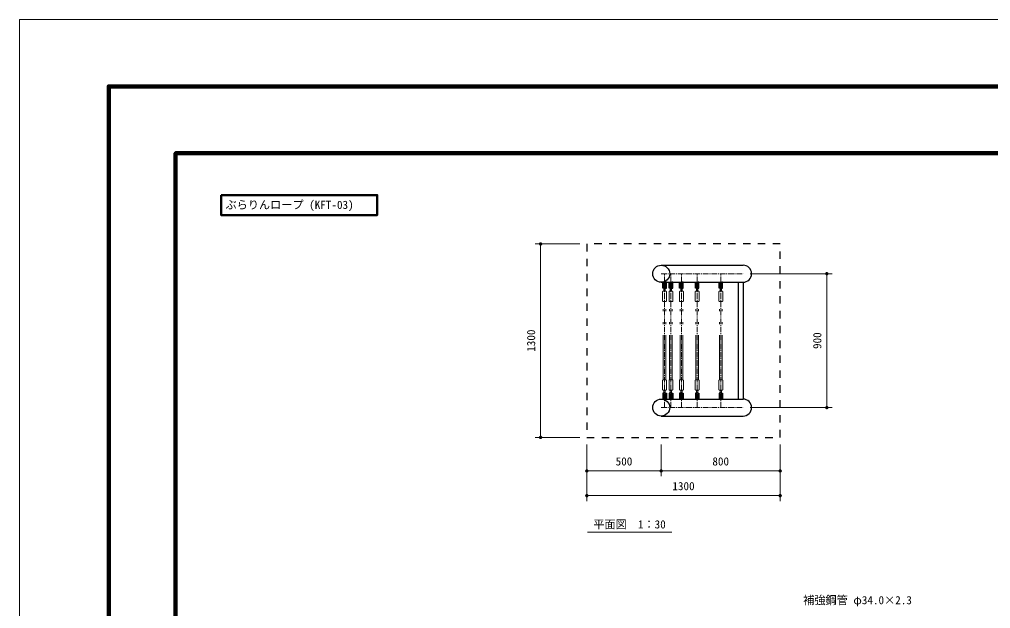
# Model space of a CAD drawing. Units: millimetres at full size, sheet at 1:30. Extents: x -600 to 13200, y -450 to 9360.
# Drawn here: x -600 to 5928, y 5400 to 9360 of the extents above; entities that cross this region are included whole.
import ezdxf
from ezdxf.enums import TextEntityAlignment as Align

# ---------------------------------------------------------------- set-up
doc = ezdxf.new("R2010")
doc.units = ezdxf.units.MM
doc.header["$LTSCALE"] = 30
for name, pattern in [('USER1', [1.874999, 1.25, -0.208333, 0.208333, -0.208333]), ('USER2', [3.333334, 1.666667, -1.666667]), ('USER3', [21.250001, 10, -2.5, 0.416667, -2.5, 0.416667, -2.5, 0.416667, -2.5]), ('USER4', [15.416667, 10, -2.5, 0.416667, -2.5])]:
    doc.linetypes.add(name, pattern=pattern)
for name, color, linetype, lineweight in [('0_3', 7, 'Continuous', 13), ('D-BMK', 2, 'USER4', 13), ('D-STR-1', 1, 'Continuous', 25), ('D-STR-2', 1, 'USER3', 13), ('D-STR-DIM', 7, 'Continuous', 18), ('D-STR-HTXT', 7, 'Continuous', 13), ('D-STR-TXT', 7, 'Continuous', 18), ('D-TTL', 2, 'Continuous', 140), ('D-TTL-FRAM', 7, 'Continuous', 50), ('V-nasSTD', 3, 'Continuous', 140)]:
    doc.layers.add(name, color=color, linetype=linetype, lineweight=lineweight)
doc.styles.add('ＭＳ ゴシック', font='')
doc.styles.get('ＭＳ ゴシック').set_extended_font_data('MS Gothic')

# ---------------------------------------------------------------- blocks, each defined once
blk = doc.blocks.new('filled_dot')
at = {"color": 0, "linetype": 'Continuous', "lineweight": -2, "const_width": 1.25}
blk.add_lwpolyline([(-0.625, 0, 1), (0.625, 0, 1)], format="xyb", close=True, dxfattribs=at)

msp = doc.modelspace()

# ---------------------------------------------------------------- linework, layer by layer
at = {"layer": '0_3'}
for p, q in [((3166.11, 7850.9), (2867.63, 7850.9)), ((2903.63, 6550.9), (2903.63, 7850.9)), ((3166.11, 6550.9), (2867.63, 6550.9)), ((3214.11, 6502.9), (3214.11, 6123.17)), ((3214.11, 6502.9), (3214.11, 6289.36)), ((3714.11, 6502.9), (3714.11, 6289.36)), ((3714.11, 6502.9), (3714.11, 6289.36)), ((4514.11, 6502.9), (4514.11, 6123.17)), ((4514.11, 6502.9), (4514.11, 6289.36)), ((3214.11, 6325.36), (3714.11, 6325.36)), ((4514.11, 6325.36), (3714.11, 6325.36)), ((4514.11, 6159.17), (3214.11, 6159.17))]:
    msp.add_line(p, q, dxfattribs=at)
at = {"layer": 'D-BMK', "linetype": 'USER1', "lineweight": 18}
for p, q in [((3714.11, 7650.9), (4264.11, 7650.9)), ((3736.77, 6750.9), (3736.77, 7650.9)), ((3779.66, 6750.9), (3779.66, 7650.9)), ((3850.09, 6750.9), (3850.09, 7650.9)), ((3955.66, 6750.9), (3955.66, 7650.9)), ((4114.99, 6750.9), (4114.99, 7650.9)), ((3714.11, 6750.9), (4264.11, 6750.9))]:
    msp.add_line(p, q, dxfattribs=at)
at = {"layer": 'D-STR-1'}
for p, q in [((3714.11, 7708.05), (4264.11, 7708.05)), ((3714.11, 7593.75), (4264.11, 7593.75)), ((4232.96, 6808.05), (4232.96, 7593.75)), ((4266.96, 6807.94), (4266.96, 7593.87)), ((3714.11, 6808.05), (4264.11, 6808.05)), ((3714.11, 6693.75), (4264.11, 6693.75))]:
    msp.add_line(p, q, dxfattribs=at)
at = {"layer": 'D-STR-1', "linetype": 'USER2'}
msp.add_lwpolyline([(3214.11, 6550.9), (4514.11, 6550.9), (4514.11, 7850.9), (3214.11, 7850.9)], close=True, dxfattribs=at)
at = {"layer": 'D-STR-1'}
for points in [[(3730.77, 7553.75), (3724.77, 7553.75), (3724.77, 7593.75), (3730.77, 7593.75)], [(3742.77, 7553.75), (3748.77, 7553.75), (3748.77, 7593.75), (3742.77, 7593.75)], [(3773.66, 7553.75), (3767.66, 7553.75), (3767.66, 7593.75), (3773.66, 7593.75)], [(3785.66, 7553.75), (3791.66, 7553.75), (3791.66, 7593.75), (3785.66, 7593.75)], [(3844.09, 7553.75), (3838.09, 7553.75), (3838.09, 7593.75), (3844.09, 7593.75)], [(3856.09, 7553.75), (3862.09, 7553.75), (3862.09, 7593.75), (3856.09, 7593.75)], [(3949.66, 7553.75), (3943.66, 7553.75), (3943.66, 7593.75), (3949.66, 7593.75)], [(3961.66, 7553.75), (3967.66, 7553.75), (3967.66, 7593.75), (3961.66, 7593.75)], [(4108.99, 7553.75), (4102.99, 7553.75), (4102.99, 7593.75), (4108.99, 7593.75)], [(4120.99, 7553.75), (4126.99, 7553.75), (4126.99, 7593.75), (4120.99, 7593.75)], [(3730.77, 6848.05), (3724.77, 6848.05), (3724.77, 6808.05), (3730.77, 6808.05)], [(3742.77, 6848.05), (3748.77, 6848.05), (3748.77, 6808.05), (3742.77, 6808.05)], [(3773.66, 6848.05), (3767.66, 6848.05), (3767.66, 6808.05), (3773.66, 6808.05)], [(3785.66, 6848.05), (3791.66, 6848.05), (3791.66, 6808.05), (3785.66, 6808.05)], [(3844.09, 6848.05), (3838.09, 6848.05), (3838.09, 6808.05), (3844.09, 6808.05)], [(3856.09, 6848.05), (3862.09, 6848.05), (3862.09, 6808.05), (3856.09, 6808.05)], [(3949.66, 6848.05), (3943.66, 6848.05), (3943.66, 6808.05), (3949.66, 6808.05)], [(3961.66, 6848.05), (3967.66, 6848.05), (3967.66, 6808.05), (3961.66, 6808.05)], [(4108.99, 6848.05), (4102.99, 6848.05), (4102.99, 6808.05), (4108.99, 6808.05)], [(4120.99, 6848.05), (4126.99, 6848.05), (4126.99, 6808.05), (4120.99, 6808.05)]]:
    msp.add_lwpolyline(points, close=True, dxfattribs=at)
for centre in [(3714.11, 7650.9), (3714.11, 6750.9)]:
    msp.add_circle(centre, 57.15, dxfattribs=at)
for centre in [(4264.11, 7650.9), (4264.11, 6750.9)]:
    msp.add_arc(centre, 57.15, 270, 89.99883, dxfattribs=at)
at = {"layer": 'D-STR-2'}
for p, q in [((3732.27, 7532.69), (3732.27, 7584)), ((3741.27, 7532.69), (3741.27, 7584)), ((3775.16, 7532.69), (3775.16, 7584)), ((3784.16, 7532.69), (3784.16, 7584)), ((3845.59, 7532.69), (3845.59, 7584)), ((3854.59, 7532.69), (3854.59, 7584)), ((3951.16, 7532.69), (3951.16, 7584)), ((3960.16, 7532.69), (3960.16, 7584)), ((4110.49, 7532.69), (4110.49, 7584)), ((4119.49, 7532.69), (4119.49, 7584)), ((3723.77, 7467.69), (3723.77, 7529.69)), ((3726.77, 7532.69), (3746.77, 7532.69)), ((3749.77, 7529.69), (3749.77, 7467.69)), ((3766.66, 7467.69), (3766.66, 7529.69)), ((3769.66, 7532.69), (3789.66, 7532.69)), ((3792.66, 7529.69), (3792.66, 7467.69)), ((3837.09, 7467.69), (3837.09, 7529.69)), ((3840.09, 7532.69), (3860.09, 7532.69)), ((3863.09, 7529.69), (3863.09, 7467.69)), ((3942.66, 7467.69), (3942.66, 7529.69)), ((3945.66, 7532.69), (3965.66, 7532.69)), ((3968.66, 7529.69), (3968.66, 7467.69)), ((4101.99, 7467.69), (4101.99, 7529.69)), ((4104.99, 7532.69), (4124.99, 7532.69)), ((4127.99, 7529.69), (4127.99, 7467.69)), ((3746.77, 7464.69), (3726.77, 7464.69)), ((3727.77, 6937.12), (3727.77, 7464.69)), ((3745.77, 6937.12), (3745.77, 7464.69)), ((3789.66, 7464.69), (3769.66, 7464.69)), ((3770.66, 6937.12), (3770.66, 7464.69)), ((3788.66, 6937.12), (3788.66, 7464.69)), ((3860.09, 7464.69), (3840.09, 7464.69)), ((3841.09, 6937.12), (3841.09, 7464.69)), ((3859.09, 6937.12), (3859.09, 7464.69)), ((3965.66, 7464.69), (3945.66, 7464.69)), ((3946.66, 6937.12), (3946.66, 7464.69)), ((3964.66, 6937.12), (3964.66, 7464.69)), ((4124.99, 7464.69), (4104.99, 7464.69)), ((4105.99, 6937.12), (4105.99, 7464.69)), ((4123.99, 6937.12), (4123.99, 7464.69)), ((3723.77, 6934.12), (3723.77, 6872.12)), ((3746.77, 6937.12), (3726.77, 6937.12)), ((3749.77, 6872.12), (3749.77, 6934.12)), ((3766.66, 6934.12), (3766.66, 6872.12)), ((3789.66, 6937.12), (3769.66, 6937.12)), ((3792.66, 6872.12), (3792.66, 6934.12)), ((3837.09, 6934.12), (3837.09, 6872.12)), ((3860.09, 6937.12), (3840.09, 6937.12)), ((3863.09, 6872.12), (3863.09, 6934.12)), ((3942.66, 6934.12), (3942.66, 6872.12)), ((3965.66, 6937.12), (3945.66, 6937.12)), ((3968.66, 6872.12), (3968.66, 6934.12)), ((4101.99, 6934.12), (4101.99, 6872.12)), ((4124.99, 6937.12), (4104.99, 6937.12)), ((4127.99, 6872.12), (4127.99, 6934.12)), ((3726.77, 6869.12), (3746.77, 6869.12)), ((3732.27, 6869.12), (3732.27, 6817.8)), ((3741.27, 6869.12), (3741.27, 6817.8)), ((3769.66, 6869.12), (3789.66, 6869.12)), ((3775.16, 6869.12), (3775.16, 6817.8)), ((3784.16, 6869.12), (3784.16, 6817.8)), ((3840.09, 6869.12), (3860.09, 6869.12)), ((3845.59, 6869.12), (3845.59, 6817.8)), ((3854.59, 6869.12), (3854.59, 6817.8)), ((3945.66, 6869.12), (3965.66, 6869.12)), ((3951.16, 6869.12), (3951.16, 6817.8)), ((3960.16, 6869.12), (3960.16, 6817.8)), ((4104.99, 6869.12), (4124.99, 6869.12)), ((4110.49, 6869.12), (4110.49, 6817.8)), ((4119.49, 6869.12), (4119.49, 6817.8))]:
    msp.add_line(p, q, dxfattribs=at)
for centre, radius, start, end in [((3736.77, 7584), 4.5, 0, 180), ((3736.77, 7584), 4.5, 180, 0), ((3779.66, 7584), 4.5, 0, 180), ((3779.66, 7584), 4.5, 180, 0), ((3850.09, 7584), 4.5, 0, 180), ((3850.09, 7584), 4.5, 180, 0), ((3955.66, 7584), 4.5, 0, 180), ((3955.66, 7584), 4.5, 180, 0), ((4114.99, 7584), 4.5, 0, 180), ((4114.99, 7584), 4.5, 180, 0), ((3726.77, 7529.69), 3, 90, 180), ((3746.77, 7529.69), 3, 0, 90), ((3769.66, 7529.69), 3, 90, 180), ((3789.66, 7529.69), 3, 360, 90), ((3840.09, 7529.69), 3, 90, 180), ((3860.09, 7529.69), 3, 0, 90), ((3945.66, 7529.69), 3, 90, 180), ((3965.66, 7529.69), 3, 0, 90), ((4104.99, 7529.69), 3, 90, 180), ((4124.99, 7529.69), 3, 0, 90), ((3726.77, 7467.69), 3, 180, 270), ((3746.77, 7467.69), 3, 270, 0), ((3769.66, 7467.69), 3, 180, 270), ((3789.66, 7467.69), 3, 270, 0), ((3840.09, 7467.69), 3, 180, 270), ((3860.09, 7467.69), 3, 270, 0), ((3945.66, 7467.69), 3, 180, 270), ((3965.66, 7467.69), 3, 270, 0), ((4104.99, 7467.69), 3, 180, 270), ((4124.99, 7467.69), 3, 270, 0), ((3726.77, 6934.12), 3, 90, 180), ((3746.77, 6934.12), 3, 0.00003, 90.00003), ((3769.66, 6934.12), 3, 90, 180), ((3789.66, 6934.12), 3, 359.99997, 89.99997), ((3840.09, 6934.12), 3, 90, 180), ((3860.09, 6934.12), 3, 0.00003, 90.00003), ((3945.66, 6934.12), 3, 90, 180), ((3965.66, 6934.12), 3, 0.00003, 90.00003), ((4104.99, 6934.12), 3, 90, 180), ((4124.99, 6934.12), 3, 0.00004, 90.00004), ((3726.77, 6872.12), 3, 180, 270), ((3746.77, 6872.12), 3, 270, 360), ((3769.66, 6872.12), 3, 180, 270), ((3789.66, 6872.12), 3, 270, 0), ((3840.09, 6872.12), 3, 180, 270), ((3860.09, 6872.12), 3, 270, 360), ((3945.66, 6872.12), 3, 180, 270), ((3965.66, 6872.12), 3, 270, 360), ((4104.99, 6872.12), 3, 180, 270), ((4124.99, 6872.12), 3, 270, 360), ((3736.77, 6817.8), 4.5, 0, 180), ((3736.77, 6817.8), 4.5, 180, 0), ((3779.66, 6817.8), 4.5, 0, 180), ((3779.66, 6817.8), 4.5, 180, 0), ((3850.09, 6817.8), 4.5, 0, 180), ((3850.09, 6817.8), 4.5, 180, 0), ((3955.66, 6817.8), 4.5, 0, 180), ((3955.66, 6817.8), 4.5, 180, 0), ((4114.99, 6817.8), 4.5, 0, 180), ((4114.99, 6817.8), 4.5, 180, 0)]:
    msp.add_arc(centre, radius, start, end, dxfattribs=at)
at = {"layer": 'D-STR-DIM'}
for p, q in [((4311.34, 7650.9), (4863.33, 7650.9)), ((4827.33, 7650.9), (4827.33, 6750.9)), ((4311.34, 6750.9), (4863.33, 6750.9))]:
    msp.add_line(p, q, dxfattribs=at)
at = {"layer": 'D-STR-TXT'}
msp.add_line((3219.83, 5913.86), (3785.49, 5913.86), dxfattribs=at)
at = {"layer": 'D-TTL'}
msp.add_lwpolyline([(0, 0), (12600, 0), (12600, 8910), (0, 8910)], close=True, dxfattribs=at)
at = {"layer": 'D-TTL-FRAM', "color": 2}
msp.add_lwpolyline([(755.94, 8179.01), (1804.91, 8179.01), (1804.91, 8045.21), (755.94, 8045.21)], close=True, dxfattribs=at)
at = {"layer": 'V-nasSTD', "color": 7, "lineweight": 13}
msp.add_lwpolyline([(-600, -450), (-600, 9360), (13200, 9360), (13200, -450)], close=True, dxfattribs=at)
at = {"layer": 'V-nasSTD'}
msp.add_lwpolyline([(450, 450), (450, 8460), (12150, 8460), (12150, 450)], close=True, dxfattribs=at)

# ---------------------------------------------------------------- block references
at = {"layer": '0_3', "xscale": 9, "yscale": 9}
for p, rotation in [((2903.63, 7850.9), 270), ((2903.63, 6550.9), 90), ((3714.11, 6325.36), 180), ((4514.11, 6325.36), 180), ((4514.11, 6159.17), 180)]:
    msp.add_blockref('filled_dot', p, dxfattribs=dict(at, rotation=rotation))
for p in [(3214.11, 6325.36), (3714.11, 6325.36), (3214.11, 6159.17)]:
    msp.add_blockref('filled_dot', p, dxfattribs=at)
at = {"layer": 'D-STR-DIM', "xscale": 9, "yscale": 9}
for p, rotation in [((4827.33, 7650.9), 270), ((4827.33, 6750.9), 90)]:
    msp.add_blockref('filled_dot', p, dxfattribs=dict(at, rotation=rotation))

# ---------------------------------------------------------------- texts
at = {"layer": '0_3', "style": 'ＭＳ ゴシック'}
msp.add_text('1300', height=54.99, rotation=90, dxfattribs=at).set_placement((2839.5, 7200.9), align=Align.MIDDLE_CENTER)
for s, p in [('500', (3464.11, 6389.5)), ('800', (4114.11, 6389.5)), ('1300', (3864.11, 6223.3))]:
    msp.add_text(s, height=54.99, dxfattribs=at).set_placement(p, align=Align.MIDDLE_CENTER)
at = {"layer": 'D-STR-DIM', "style": 'ＭＳ ゴシック'}
msp.add_text('900', height=54.99, rotation=90, dxfattribs=at).set_placement((4763.19, 7200.9), align=Align.MIDDLE_CENTER)
at = {"layer": 'D-STR-HTXT', "style": 'ＭＳ ゴシック'}
msp.add_text('補強鋼管 φ34.0×2.3', height=54.99, dxfattribs=at).set_placement((4668.54, 5412.76), align=Align.BOTTOM_LEFT)
at = {"layer": 'D-STR-TXT', "style": 'ＭＳ ゴシック'}
msp.add_text('ぶらりんロープ (KFT-03)', height=54.99, dxfattribs=at).set_placement((785.14, 8113.93), align=Align.MIDDLE_LEFT)
msp.add_text('平面図\u30001：30', height=54.99, dxfattribs=at).set_placement((3501.23, 5966.36), align=Align.MIDDLE_CENTER)

doc.saveas('drawing.dxf')
